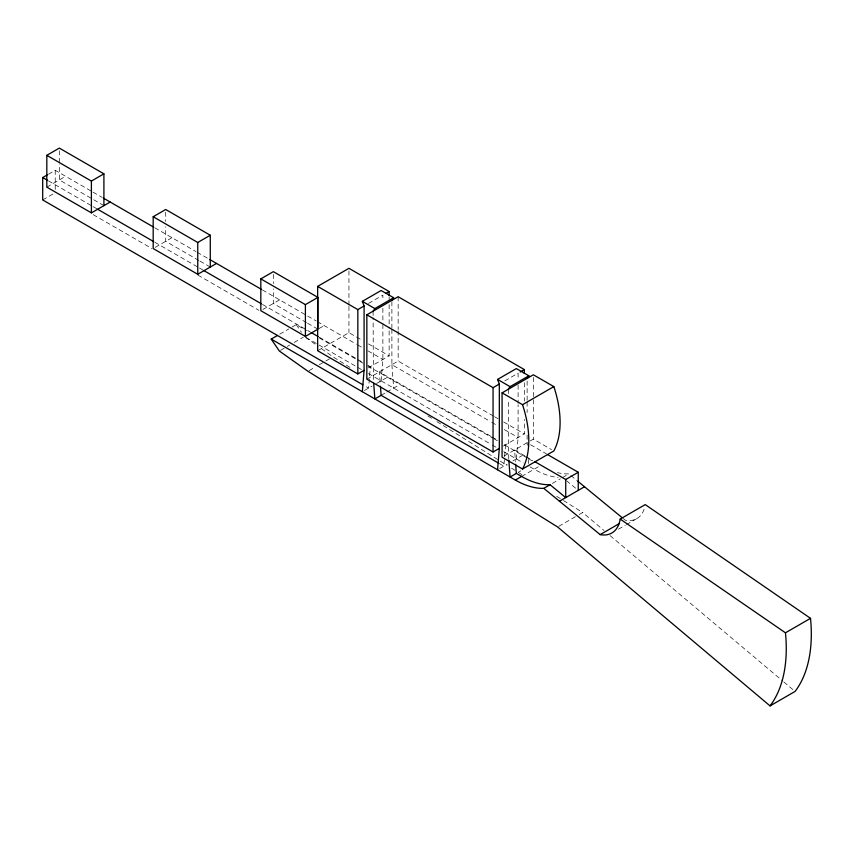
<?xml version="1.0" encoding="UTF-8"?>
<svg xmlns="http://www.w3.org/2000/svg" width="854" height="854" viewBox="0 0 854 854"><rect width="100%" height="100%" fill="white"/><g stroke="black" fill="none" stroke-linecap="round" stroke-linejoin="round"><path stroke-width="0.64" stroke-dasharray="4.27 3.2" d="M381.119 380.873L382.88 359.47L382.88 325.331M505.579 444.774L503.828 466.167L499.238 463.519M516.35 458.94L518.1 437.547L518.1 404.721M48.39 174.248L55.222 170.298L91.89 191.477M46.821 187.143L65.609 176.298M42.7 199.943L54.08 193.367M155.268 247.34L171.964 237.7M262.915 309.49L279.61 299.85M279.738 334.17L288.844 328.907M292.068 327.05L296.242 324.637L306.629 330.637M280.486 350.364L286.175 347.076M287.307 346.425L289.591 345.112M294.139 342.475L303.245 337.223M318.958 328.598L324.178 325.587M368.512 303.426L382.88 295.132L382.88 300.384M317.645 350.727L348.944 332.654L362.726 340.607M309.105 370.625L314.795 367.337M319.353 364.711L330.733 358.146M368.266 367.903L389.136 355.862L389.136 329.601M366.846 379.133L398.156 361.061L493.388 416.047M364.434 390.513L372.013 386.125M376.571 383.499L387.385 377.254M381.119 395.327L385.677 392.701M386.819 392.039L399.907 384.481M504.842 380.863L518.1 373.209L518.1 379.774M503.497 445.98L524.367 433.928L524.367 419.485M504.159 456.004L527.121 442.746L527.121 433.554M530.249 440.942L533.376 439.137L551.567 449.631M499.654 468.579L507.244 464.202M512.934 460.914L522.605 455.331M518.624 472.081L520.897 470.767M521.623 476.447L539.354 466.199M552.346 483.428L560.32 478.827M562.594 477.514L568.849 473.895A86.286 49.82 60 0 1 557.438 472.636M558.762 526.331L578.115 515.165M579.258 514.503L582.674 512.528L604.013 530.505M618.424 529.213L625.256 525.274M626.398 524.612L636.636 518.698M368.469 343.927L389.136 355.862M494.53 416.709L497.978 418.695M503.711 422.004L524.367 433.928M93.033 192.129L102.17 197.413M154.798 227.794L195.961 251.556M197.103 252.218L208.536 258.815M262.402 289.922L316.183 320.965M317.325 321.627L356.46 344.226M357.612 344.888L363.356 348.197M367.946 350.855L382.88 359.47M391.89 329.228L391.89 364.679L490.57 421.641M491.712 422.303L497.444 425.623M504.33 429.594L518.1 437.547M530.526 444.72L546.443 453.901M103.91 205.643L59.342 179.916L59.342 164.011M198.843 260.449L165.708 241.319L165.708 226.737M199.985 261.11L210.276 267.046M306.49 322.598L273.344 303.469L273.344 288.887M307.632 323.26L317.923 329.196M48.464 180.867L91.944 205.963M93.086 206.615L97.655 209.262M154.862 242.29L198.299 267.366M199.441 268.028L204.01 270.665M262.498 304.43L311.657 332.814M319.279 337.213L356.577 358.744M357.719 359.406L363.462 362.726M368.063 365.373L370.358 366.697L368.608 388.1L363.985 385.432M490.666 436.159L379.368 371.906L380.34 384.919M491.808 436.821L497.551 440.141M524.826 455.887L514.599 449.973L515.474 461.694M525.968 456.538L532.779 460.477M319.321 337.96L358.541 360.601M359.694 361.274L363.153 363.27M367.775 365.928L492.79 438.113M493.943 438.775L497.38 440.76M504.266 444.731L527.164 457.957M528.306 458.609L532.853 461.245M93.193 214.642L151.884 248.525M197.925 275.095L258.911 310.312M306.138 337.576L361.509 369.547M368.437 373.54L491.125 444.379M492.267 445.041L496.857 447.688M503.732 451.659L523.182 462.889M529.928 466.775L534.145 469.22A86.286 49.82 60 0 0 558.142 477.386M349.948 367.391L333.007 356.823L319.225 347.076M427.897 416.005L432.423 418.823M436.938 421.641L506.977 465.323M511.503 468.141L517.15 471.664M518.271 472.369L522.797 475.187M556.691 496.323L562.338 499.846M563.459 500.551L582.674 512.528M305.444 337.319L318.168 346.318M570.814 475.507L576.685 480.332M623.174 518.495L625.203 520.171A42.316 24.435 60 0 0 644.674 507.34M566.512 480.727L576.301 488.766M610.108 535.65L782.883 681.161M783.897 682.026L794.06 690.576M296.242 324.637L301.43 332.227M527.121 442.746L527.313 445.35M528.38 459.665L528.679 463.573M508.728 458.801L508.333 399.757M391.89 364.679L393.641 388.1M373.401 379.422L373.113 317.752M533.376 377.425L533.376 398.434M533.376 399.747L533.376 439.137M527.121 381.033L527.121 400.729M527.121 402.042L527.121 412.546M524.367 382.72L524.367 401.102M518.1 385.026L518.1 403.408M508.333 389.253L508.333 394.505M398.156 296.722L398.156 329.548M398.156 330.861L398.156 361.061M391.89 301.654L391.89 327.915M389.136 296.776L389.136 299.402M389.136 304.654L389.136 328.288M382.88 308.262L382.88 324.018M373.113 311.187L373.113 316.439M348.944 270.942L348.944 305.081M348.944 306.394L348.944 332.654M273.344 274.305L273.344 283.581M165.708 212.166L165.708 221.442M59.342 150.752L59.342 162.687M55.222 170.298L55.222 192.716"/><path stroke-width="1.28" d="M362.342 391.708L364.092 370.316L364.092 305.978L362.342 301.355L381.119 290.509L393.641 297.736L391.89 300.341M497.572 469.785L499.323 448.382L499.323 384.054L497.572 379.422L516.35 368.576L528.872 375.813L527.121 378.407M373.113 311.187L374.863 308.582L393.641 297.736M508.333 389.253L510.084 386.648L528.872 375.813M110.177 202.035L91.399 212.87L46.821 187.143L46.821 155.332L59.342 148.105L103.91 173.832L103.91 205.643M362.833 384.77L42.7 199.943L42.7 177.536L47.258 174.899M46.821 155.332L91.399 181.069L103.91 173.832M216.532 263.438L197.754 274.283L153.186 248.546L153.186 216.735L165.708 209.508L210.276 235.245L210.276 267.046M153.186 216.735L197.754 242.472L210.276 235.245M260.822 278.884L273.344 271.657L317.923 297.395L317.923 329.196L305.401 336.423L260.822 310.696L260.822 278.884L305.401 304.622L317.923 297.395M364.092 370.316L357.837 373.935L317.645 350.727L317.645 286.389L348.944 268.316L389.136 291.524L389.136 295.463M271.209 339.091L515.357 480.055A86.286 49.82 60 0 0 543.806 488.36L600.17 534.625A42.316 24.435 60 0 0 620.185 519.072L645.229 504.607L810.51 618.339A156.73 90.492 60 0 1 795.074 691.441L770.041 705.895L557.63 526.993L307.963 371.287L279.343 351.026L271.209 339.091L277.465 335.483M317.645 286.389L357.837 309.596L364.092 305.978M386.008 293.328L389.136 291.524M499.323 448.382L493.057 452.001L366.846 379.133L366.846 314.795L398.156 296.722L524.367 369.59L524.367 373.529M498.095 462.857L381.119 395.327L374.863 398.946L373.7 383.329M366.846 314.795L493.057 387.663L499.323 384.054M520.193 372.002L524.367 369.59M502.077 392.872L533.376 374.799L553.84 386.606A92.093 53.172 60 0 1 553.84 450.944L522.531 469.017L502.077 457.21L502.077 392.872L522.531 404.679L553.84 386.606M535.052 461.79L565.732 479.5L565.732 497.604L550.072 484.741A86.286 49.82 60 0 1 521.623 476.447L516.35 473.404L510.084 477.012L508.824 460.103M515.357 480.055L521.623 476.447M543.806 488.36L550.072 484.741M565.732 479.5L578.254 472.273L578.254 490.367M559.477 501.213L584.51 486.759M600.17 534.625L619.513 523.459M770.041 705.895A156.73 90.492 60 0 0 785.466 632.803L810.51 618.339M362.342 301.355L374.863 308.582M497.572 379.422L510.084 386.648M103.323 198.075L153.656 227.132M209.678 259.477L261.26 289.26M547.574 454.563L578.254 472.273M42.7 177.536L47.312 180.194M97.655 209.262L153.72 241.629M204.01 270.665L261.356 303.768M311.657 332.814L318.19 336.583M620.185 519.072L785.466 632.803M577.667 481.133L622.15 517.663M515.667 464.288L516.35 473.404M380.446 386.221L381.119 395.327M493.057 387.663L493.057 452.001M357.837 309.596L357.837 373.935M305.401 304.622L305.401 336.423M197.754 242.472L197.754 274.283M91.399 181.069L91.399 212.87M522.531 404.679A92.093 53.172 60 0 1 522.531 469.017"/></g></svg>
